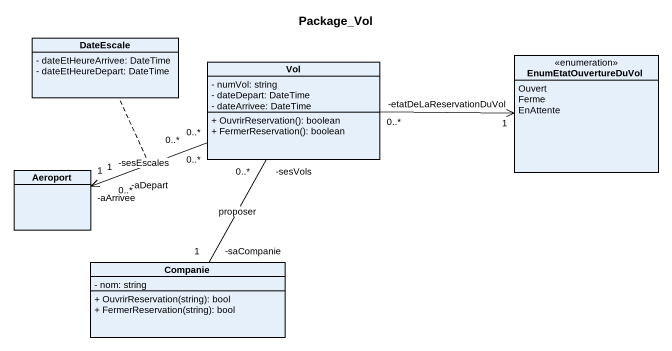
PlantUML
@startuml
title Package_Vol
hide circle
hide empty members
skinparam classAttributeIconSize 0
class DateEscale {
  - dateEtHeureArrivee: DateTime
  - dateEtHeureDepart: DateTime
}
class Vol {
  - numVol: string
  - dateDepart: DateTime
  - dateArrivee: DateTime
  + OuvrirReservation(): boolean
  + FermerReservation(): boolean
}
enum EnumEtatOuvertureDuVol {
  Ouvert
  Ferme
  EnAttente
}
class Aeroport
class Companie {
  - nom: string
  + OuvrirReservation(string): bool
  + FermerReservation(string): bool
}
Vol "0..*" -left-> "-aArrivee\n1" Aeroport
Vol "-sesVols\n0..*" -- "-saCompanie\n1" Companie : proposer
EnumEtatOuvertureDuVol "-etatDeLaReservationDuVol\n1" <-left- "0..*" Vol
Aeroport "-aDepart\n1" <-right- "0..*" Vol
Aeroport "-sesEscales\n0..*" <-right- "0..*" Vol
(Aeroport, Vol) .. DateEscale
@enduml
